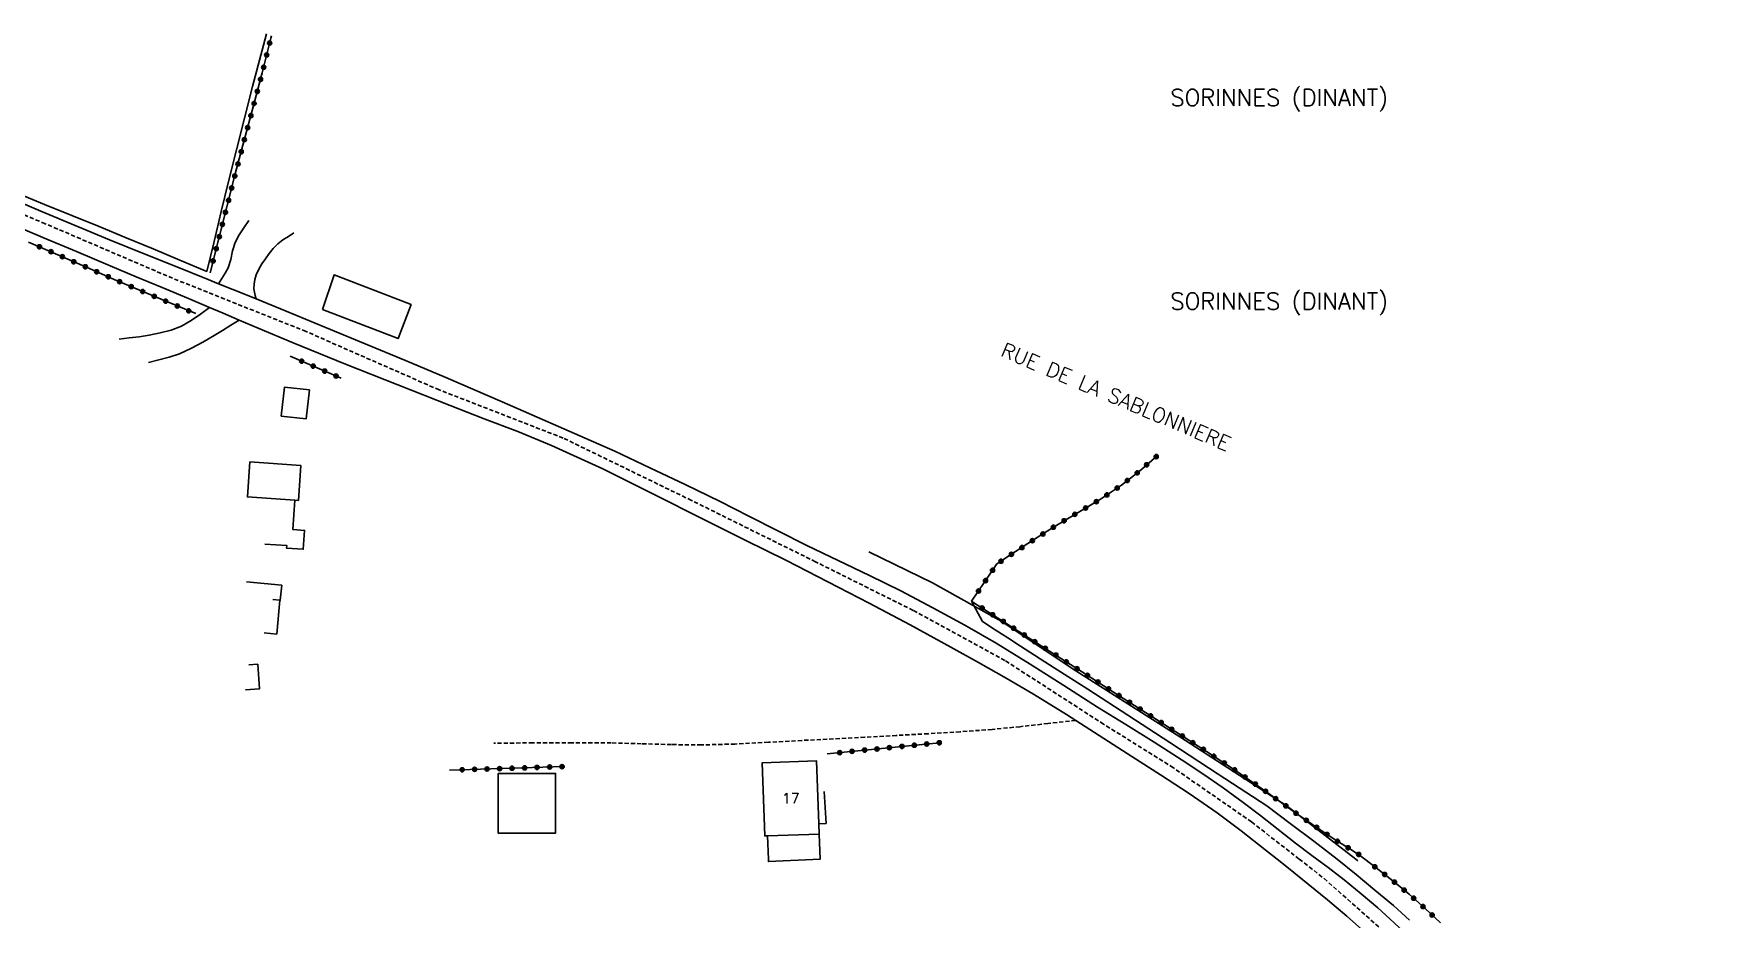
# Model space of a CAD drawing. Header units: millimetres. Extents: x 192000 to 193000, y 104999 to 106000.
# Drawn here: x 192310.2 to 192512.3, y 105163.8 to 105270 of the extents above; entities that cross this region are included whole.
import ezdxf
from ezdxf.enums import TextEntityAlignment as Align

# ---------------------------------------------------------------- set-up
doc = ezdxf.new("R2010")
doc.units = ezdxf.units.MM
doc.linetypes.add('DASHED', pattern=[0.75, 0.5, -0.25])
doc.layers.get('0').update_dxf_attribs({"linetype": 'CONTINUOUS'})
for name, color, linetype in [('W0001', 6, 'DASHED'), ('W0008', 7, 'CONTINUOUS'), ('W0017', 7, 'CONTINUOUS'), ('W0070', 7, 'DASHED'), ('W0101', 7, 'CONTINUOUS'), ('W0104', 1, 'CONTINUOUS'), ('W0214', 2, 'CONTINUOUS'), ('W0300', 7, 'CONTINUOUS'), ('W0322', 7, 'CONTINUOUS'), ('W0323', 7, 'CONTINUOUS'), ('W0330', 7, 'CONTINUOUS'), ('W0980', 7, 'CONTINUOUS'), ('W0989', 7, 'CONTINUOUS'), ('W0991', 7, 'CONTINUOUS')]:
    doc.layers.add(name, color=color, linetype=linetype)
doc.styles.get("Standard").update_dxf_attribs({"font": 'romans.shx', "width": 0.85})

# ---------------------------------------------------------------- blocks, each defined once
blk = doc.blocks.new('t323o')
at = {"color": 0, "linetype": 'Continuous'}
for radius in [0.25, 0.15]:
    blk.add_circle((0, 0), radius, dxfattribs=at)
blk = doc.blocks.new('t322o')
at = {"color": 0, "linetype": 'Continuous'}
for radius in [0.25, 0.15]:
    blk.add_circle((0, 0), radius, dxfattribs=at)

msp = doc.modelspace()

# ---------------------------------------------------------------- linework, layer by layer
at = {"layer": 'W0001'}
for points in [[(192462.05, 105171), (192456.32, 105175.46), (192446.95, 105181.95), (192438.58, 105187.18), (192426.74, 105194.81), (192415.72, 105200.82), (192404.02, 105206.65), (192389.13, 105214.01), (192373.73, 105221.49), (192358.85, 105227.27), (192342.88, 105234.27), (192326.87, 105240.65), (192311.58, 105247.2), (192297.85, 105252.85)], [(192462.05, 105171), (192465.04, 105168.67), (192472.4, 105162.15), (192479.53, 105154.94), (192486.33, 105146.3), (192491.89, 105136.95), (192497, 105126.53), (192502.51, 105114.78), (192508.82, 105101.82), (192512.33, 105093.66)]]:
    msp.add_lwpolyline(points, dxfattribs=at)
at = {"layer": 'W0008'}
for points in [[(192379.92, 105219.92), (192373.17, 105222.88), (192366.41, 105225.85), (192359.64, 105228.77), (192354.82, 105230.8), (192349.99, 105232.81), (192345.15, 105234.8), (192340.48, 105236.71), (192336.88, 105238.17), (192335.8, 105238.61), (192332.38, 105239.99), (192331.12, 105240.5), (192327.18, 105242.09), (192323.24, 105243.67), (192319.3, 105245.26), (192315.17, 105246.98), (192311.04, 105248.71), (192306.92, 105250.46)], [(192307.26, 105247.26), (192311.3, 105245.55), (192315.34, 105243.85), (192319.38, 105242.15), (192322.51, 105240.84), (192325.63, 105239.53), (192328.76, 105238.22)], [(192328.76, 105238.22), (192331.3, 105237.15), (192332.95, 105236.45), (192334.85, 105235.64), (192337.14, 105234.67), (192341.34, 105232.91), (192347.61, 105230.36), (192353.89, 105227.86), (192360.17, 105225.38), (192364.24, 105223.81), (192368.31, 105222.26), (192372.34, 105220.61), (192378.49, 105217.79), (192384.55, 105214.76), (192390.59, 105211.71), (192395.57, 105209.26), (192400.54, 105206.79), (192405.49, 105204.27), (192410.43, 105201.7), (192415.35, 105199.08), (192420.25, 105196.41), (192423.57, 105194.56), (192426.87, 105192.69), (192430.15, 105190.78), (192434.12, 105188.34), (192435.23, 105187.64), (192438.06, 105185.84), (192441.97, 105183.31), (192445.42, 105181.11), (192448.85, 105178.88), (192452.22, 105176.56), (192455.1, 105174.39), (192457.94, 105172.15), (192459.39, 105171)], [(192464.17, 105171), (192463.57, 105171.45), (192461.61, 105172.9), (192459.52, 105174.54), (192457.45, 105176.19), (192455.34, 105177.8), (192452.93, 105179.53), (192450.48, 105181.21), (192448.02, 105182.86), (192444.65, 105185.02), (192441.24, 105187.13), (192437.83, 105189.23), (192433.8, 105191.81), (192429.76, 105194.39), (192425.68, 105196.88), (192421.91, 105199.05), (192418.1, 105201.15), (192414.25, 105203.17), (192410.5, 105205.02), (192406.72, 105206.81), (192402.96, 105208.62), (192399.49, 105210.37), (192396.02, 105212.14), (192392.55, 105213.89), (192388.35, 105215.93), (192384.14, 105217.92), (192379.92, 105219.92)], [(192459.39, 105171), (192460.77, 105169.91)], [(192460.77, 105169.91), (192463.11, 105168.01), (192465.44, 105166.1), (192467.74, 105164.15), (192469.89, 105162.27), (192472, 105160.35), (192474.04, 105158.36), (192475.81, 105156.5), (192477.53, 105154.58), (192479.2, 105152.63), (192480.81, 105150.63), (192482.37, 105148.6), (192483.93, 105146.57)], [(192495.33, 105133.5), (192494.45, 105135.29), (192493.56, 105137.08), (192492.64, 105138.85), (192491.43, 105141.06), (192490.17, 105143.24), (192488.83, 105145.37), (192487.25, 105147.63), (192485.58, 105149.84), (192483.86, 105152.01), (192482.28, 105153.97), (192480.65, 105155.9), (192478.98, 105157.79), (192477.19, 105159.7), (192475.34, 105161.56), (192473.44, 105163.37), (192471.49, 105165.14), (192469.49, 105166.85), (192467.45, 105168.52), (192465.53, 105170), (192464.17, 105171)]]:
    msp.add_lwpolyline(points, dxfattribs=at)
at = {"layer": 'W0017'}
for points in [[(192336, 105247.59), (192335.43, 105246.72), (192334.85, 105245.85), (192334.37, 105244.94), (192334.06, 105243.94), (192333.84, 105242.9), (192333.52, 105241.91), (192333.17, 105241.26), (192332.78, 105240.62), (192332.38, 105239.99)], [(192336.88, 105238.17), (192336.79, 105238.57), (192336.69, 105238.98), (192336.63, 105239.38), (192336.65, 105239.95), (192336.75, 105240.52), (192336.9, 105241.07), (192337.2, 105241.74), (192337.58, 105242.38), (192338.01, 105242.99), (192338.46, 105243.62), (192338.95, 105244.22), (192339.49, 105244.77), (192340.1, 105245.25), (192340.77, 105245.68), (192341.43, 105246.11)], [(192331.3, 105237.15), (192330.2, 105236.36), (192329.1, 105235.57), (192327.94, 105234.91), (192326.69, 105234.45), (192325.39, 105234.12), (192324.07, 105233.85), (192322.87, 105233.65), (192321.65, 105233.5), (192320.44, 105233.35)], [(192334.85, 105235.64), (192333.86, 105235.02), (192332.87, 105234.39), (192331.87, 105233.79), (192330.5, 105233.01), (192329.12, 105232.26), (192327.69, 105231.61), (192326.46, 105231.21), (192325.21, 105230.88), (192323.96, 105230.55)]]:
    msp.add_lwpolyline(points, dxfattribs=at)
at = {"layer": 'W0070'}
msp.add_lwpolyline([(192435.23, 105187.64), (192431.89, 105187.26), (192428.54, 105186.88), (192425.19, 105186.55), (192421.36, 105186.27), (192417.53, 105186.04), (192413.7, 105185.83), (192409.92, 105185.62), (192406.15, 105185.42), (192402.37, 105185.23), (192398.35, 105185.01), (192394.34, 105184.8), (192390.32, 105184.69), (192386.71, 105184.73), (192383.1, 105184.84), (192379.49, 105184.93), (192374.8, 105184.95), (192370.1, 105184.93), (192365.4, 105184.91)], dxfattribs=at)
at = {"layer": 'W0101'}
msp.add_lwpolyline([(192404.43, 105174.01), (192398.23, 105173.8), (192397.92, 105173.79), (192397.62, 105182.56), (192404.14, 105182.78), (192404.39, 105175.21)], close=True, dxfattribs=at)
at = {"layer": 'W0104'}
for points in [[(192344.84, 105236.92), (192346.25, 105241.06), (192355.49, 105237.49), (192353.92, 105233.42)], [(192339.9, 105224.12), (192340.28, 105227.59), (192343.28, 105227.26), (192342.9, 105223.8), (192339.9, 105224.12)], [(192336.14, 105218.64), (192342.24, 105218.22), (192341.96, 105214.02), (192341.54, 105214.05), (192335.85, 105214.44)], [(192365.95, 105181.28), (192372.81, 105181.27), (192372.8, 105174.1), (192365.94, 105174.11)]]:
    msp.add_lwpolyline(points, close=True, dxfattribs=at)
for points in [[(192341.54, 105214.05), (192341.3, 105210.51), (192342.71, 105210.41), (192342.55, 105208.15), (192340.55, 105208.28), (192340.58, 105208.6), (192337.92, 105208.78)], [(192335.73, 105204.26), (192339.97, 105203.84), (192339.79, 105202.05), (192339.75, 105202.06), (192338.88, 105202.14)], [(192339.75, 105202.06), (192339.37, 105197.98), (192337.85, 105198.12)], [(192336.02, 105194.3), (192337.09, 105194.37), (192337.29, 105191.41), (192335.6, 105191.29)], [(192405.03, 105179.11), (192405.28, 105175.27), (192404.39, 105175.21)], [(192398.35, 105171), (192398.23, 105173.8)], [(192404.43, 105174.01), (192404.56, 105171)], [(192404.56, 105171), (192404.56, 105170.98), (192398.36, 105170.71), (192398.35, 105171)]]:
    msp.add_lwpolyline(points, dxfattribs=at)
at = {"layer": 'W0214'}
for points in [[(192466.6, 105171), (192466.58, 105171.01), (192463.79, 105173.17), (192460.97, 105175.28), (192458.15, 105177.39), (192452.33, 105181.19), (192446.52, 105184.99), (192440.7, 105188.77), (192436.67, 105191.36), (192432.64, 105193.95), (192428.62, 105196.54), (192427.1, 105197.53), (192425.58, 105198.51), (192424.06, 105199.5), (192422.73, 105201.92)], [(192473.37, 105165.42), (192471.11, 105167.29), (192468.86, 105169.17), (192466.6, 105171)], [(192475.26, 105163.67), (192473.37, 105165.42)]]:
    msp.add_lwpolyline(points, dxfattribs=at)
at = {"layer": 'W0300'}
for points in [[(192410.4, 105207.85), (192418.03, 105204.14), (192426.27, 105199.55), (192435.24, 105193.59), (192447.73, 105185.67), (192460.62, 105177.33), (192468.85, 105171)], [(192468.85, 105171), (192469.09, 105170.81)]]:
    msp.add_lwpolyline(points, dxfattribs=at)
at = {"layer": 'W0322'}
for points in [[(192469.92, 105171), (192469.29, 105171.49), (192467.99, 105172.31), (192466.68, 105173.12), (192465.39, 105173.95), (192461.75, 105176.44), (192458.16, 105179.02), (192454.54, 105181.55), (192450.92, 105183.92), (192447.26, 105186.25), (192443.6, 105188.58), (192439.77, 105191.03), (192435.93, 105193.49), (192432.1, 105195.94), (192428.98, 105197.93), (192425.85, 105199.93), (192422.99, 105201.75), (192422.73, 105201.92)], [(192479, 105163.34), (192477.14, 105165.09), (192475.23, 105166.79), (192473.29, 105168.39), (192471.29, 105169.94), (192469.92, 105171)]]:
    msp.add_lwpolyline(points, dxfattribs=at)
at = {"layer": 'W0323'}
for points in [[(192331.36, 105241.29), (192332.37, 105245.25), (192333.37, 105249.21), (192334.39, 105253.16), (192335.46, 105257.2), (192336.55, 105261.23), (192337.62, 105265.27), (192338.67, 105269.45), (192338.74, 105269.73)], [(192329.64, 105236.41), (192326.47, 105237.73), (192323.3, 105239.06), (192320.14, 105240.4), (192316.62, 105241.93), (192313.11, 105243.47), (192309.58, 105245)], [(192340.97, 105231.3), (192347.1, 105228.67)], [(192422.73, 105201.92), (192425.75, 105206.39), (192428.02, 105207.87), (192430.29, 105209.35), (192432.57, 105210.81), (192435.31, 105212.45), (192438.07, 105214.07), (192440.71, 105215.85), (192442.88, 105217.54), (192444.96, 105219.33), (192444.97, 105219.34)], [(192405.41, 105183.62), (192418.88, 105184.96)], [(192373.78, 105182.09), (192360.11, 105181.67)]]:
    msp.add_lwpolyline(points, dxfattribs=at)
at = {"layer": 'W0330'}
msp.add_lwpolyline([(192338.14, 105269.98), (192337.61, 105268), (192336.47, 105263.66), (192335.5, 105259.86), (192334.53, 105256.07), (192333.58, 105252.27), (192332.7, 105248.67), (192331.84, 105245.07), (192330.97, 105241.47), (192327.75, 105242.82), (192324.53, 105244.17), (192321.3, 105245.51), (192318.04, 105246.85), (192314.76, 105248.17), (192311.49, 105249.51), (192308.61, 105250.68)], dxfattribs=at)

# ---------------------------------------------------------------- block references
at = {"layer": 'W0322'}
for p, rotation in [((192424, 105201.11), 147.4654231552915), ((192425.26, 105200.3), 147.4654231552915), ((192426.53, 105199.5), 147.4730298183312), ((192427.79, 105198.69), 147.4730298183312), ((192429.06, 105197.88), 147.4433342078757), ((192430.32, 105197.08), 147.4433342078757), ((192431.58, 105196.27), 147.4433342078757), ((192432.85, 105195.46), 147.4091562165428), ((192434.11, 105194.65), 147.4091562165428), ((192435.38, 105193.84), 147.4091562165428), ((192436.64, 105193.04), 147.381180776909), ((192437.9, 105192.23), 147.381180776909), ((192439.17, 105191.42), 147.381180776909), ((192440.43, 105190.61), 147.3532082341731), ((192441.69, 105189.8), 147.3532082341731), ((192442.96, 105188.99), 147.3532082341731), ((192444.22, 105188.18), 147.5419887090375), ((192445.49, 105187.38), 147.5419887090375), ((192446.75, 105186.57), 147.5419887090375), ((192448.02, 105185.77), 147.5166374017332), ((192449.28, 105184.96), 147.5166374017332), ((192450.55, 105184.16), 147.5166374017332), ((192451.8, 105183.34), 146.761042143456), ((192453.06, 105182.52), 146.761042143456), ((192454.31, 105181.7), 146.761042143456), ((192455.55, 105180.84), 145.0717645972913), ((192456.78, 105179.99), 145.0717645972913), ((192458.01, 105179.13), 145.0717645972913), ((192459.23, 105178.25), 144.3054883346956), ((192460.45, 105177.38), 144.3054883346956), ((192461.66, 105176.5), 144.3054883346956), ((192462.9, 105175.65), 145.6438999386917), ((192464.14, 105174.81), 145.6438999386917), ((192465.38, 105173.96), 145.6438999386917), ((192466.64, 105173.15), 147.4058739862219), ((192467.91, 105172.36), 147.9116882287248), ((192469.18, 105171.56), 147.8603238829858), ((192471.11, 105170.08), 142.2151451207444), ((192472.29, 105169.16), 142.2323787079957), ((192473.47, 105168.24), 140.5285705956621), ((192474.63, 105167.28), 140.5285705956621), ((192475.77, 105166.31), 138.4000280349644), ((192476.89, 105165.31), 138.4000280349644), ((192477.99, 105164.29), 136.6982136472536)]:
    msp.add_blockref('t322o', p, dxfattribs=dict(at, rotation=rotation))
at = {"layer": 'W0323'}
for p, rotation in [((192338.52, 105268.87), 75.92186659330083), ((192338.16, 105267.42), 75.92186659330083), ((192337.42, 105264.51), 75.20824426742749), ((192337.79, 105265.96), 75.92186659330083), ((192337.04, 105263.06), 75.20824426742749), ((192336.65, 105261.61), 75.20824426742749), ((192335.87, 105258.72), 74.87849938199383), ((192336.26, 105260.16), 74.87849938199383), ((192335.48, 105257.27), 74.87849938199383), ((192334.71, 105254.37), 75.09510005032145), ((192335.1, 105255.82), 75.09510005032145), ((192334.33, 105252.92), 75.55205334295725), ((192333.95, 105251.47), 75.55205334295725), ((192333.21, 105248.56), 75.77327019701487), ((192333.58, 105250.01), 75.55205334295725), ((192332.84, 105247.11), 75.77327019701487), ((192310.89, 105244.43), 156.5877445980267), ((192332.1, 105244.2), 75.7562256689004), ((192332.47, 105245.65), 75.77327019701487), ((192312.27, 105243.84), 156.5877445980267), ((192313.64, 105243.24), 156.2466796304996), ((192315.01, 105242.63), 156.2466796304996), ((192316.39, 105242.03), 156.2466796304996), ((192331.73, 105242.74), 75.7562256689004), ((192317.76, 105241.43), 156.5210785907192), ((192319.14, 105240.83), 156.5210785907192), ((192320.51, 105240.24), 157.0554911001352), ((192321.9, 105239.65), 157.0554911001352), ((192323.28, 105239.07), 157.0554911001352), ((192324.66, 105238.49), 157.2877350038519), ((192326.04, 105237.91), 157.2877350038519), ((192327.43, 105237.33), 157.2877350038883), ((192328.81, 105236.75), 157.2877350038883), ((192342.35, 105230.71), 336.782238344335), ((192343.73, 105230.12), 336.782238344335), ((192345.11, 105229.52), 336.782238344335), ((192346.48, 105228.93), 336.782238344335), ((192443.75, 105218.29), 40.84302848947294), ((192444.89, 105219.27), 40.84302848947294), ((192441.42, 105216.4), 37.96839164173019), ((192442.61, 105217.32), 37.96839164173019), ((192437.71, 105213.86), 30.44465923935086), ((192438.97, 105214.68), 33.81476433339462), ((192440.21, 105215.51), 33.81476433339462), ((192435.12, 105212.34), 30.90232653575028), ((192436.42, 105213.1), 30.44465923935086), ((192431.29, 105209.99), 32.73904141241572), ((192432.55, 105210.8), 32.73904141241572), ((192433.84, 105211.57), 30.90232653575028), ((192428.77, 105208.36), 33.12059241597749), ((192430.03, 105209.18), 33.12059241597749), ((192425.25, 105205.64), 55.95073445128633), ((192426.26, 105206.72), 33.12059241538289), ((192427.52, 105207.54), 33.12059241538289), ((192424.41, 105204.4), 55.95073445128633), ((192423.57, 105203.16), 55.95073445128633), ((192406.91, 105183.77), 5.651626516895752), ((192408.4, 105183.92), 5.651626516895752), ((192409.89, 105184.07), 5.651626516895752), ((192411.38, 105184.21), 5.651626516895752), ((192412.88, 105184.36), 5.651626516895752), ((192414.37, 105184.51), 5.651626516895752), ((192415.86, 105184.66), 5.651626516895752), ((192417.36, 105184.8), 5.651626516895752), ((192418.85, 105184.95), 5.651626516895752), ((192361.61, 105181.71), 181.759042577372), ((192363.11, 105181.76), 181.759042577372), ((192364.6, 105181.81), 181.759042577372), ((192366.1, 105181.85), 181.759042577372), ((192367.6, 105181.9), 181.759042577372), ((192369.1, 105181.94), 181.759042577372), ((192370.6, 105181.99), 181.759042577372), ((192372.1, 105182.04), 181.759042577372), ((192373.6, 105182.08), 181.759042577372)]:
    msp.add_blockref('t323o', p, dxfattribs=dict(at, rotation=rotation))

# ---------------------------------------------------------------- texts
at = {"layer": 'W0980'}
for p in [(192459.65, 105262.18), (192459.65, 105237.76)]:
    msp.add_text('SORINNES (DINANT)', height=2, dxfattribs=at).set_placement(p, align=Align.MIDDLE)
at = {"layer": 'W0989'}
msp.add_text('RUE DE LA SABLONNIERE', height=1.75, rotation=337.113, dxfattribs=at).set_placement((192426.1, 105231.39))
at = {"layer": 'W0991'}
msp.add_text('17', height=1.25, dxfattribs=at).set_placement((192401.03, 105178.28), align=Align.MIDDLE_CENTER)

doc.saveas('drawing.dxf')
